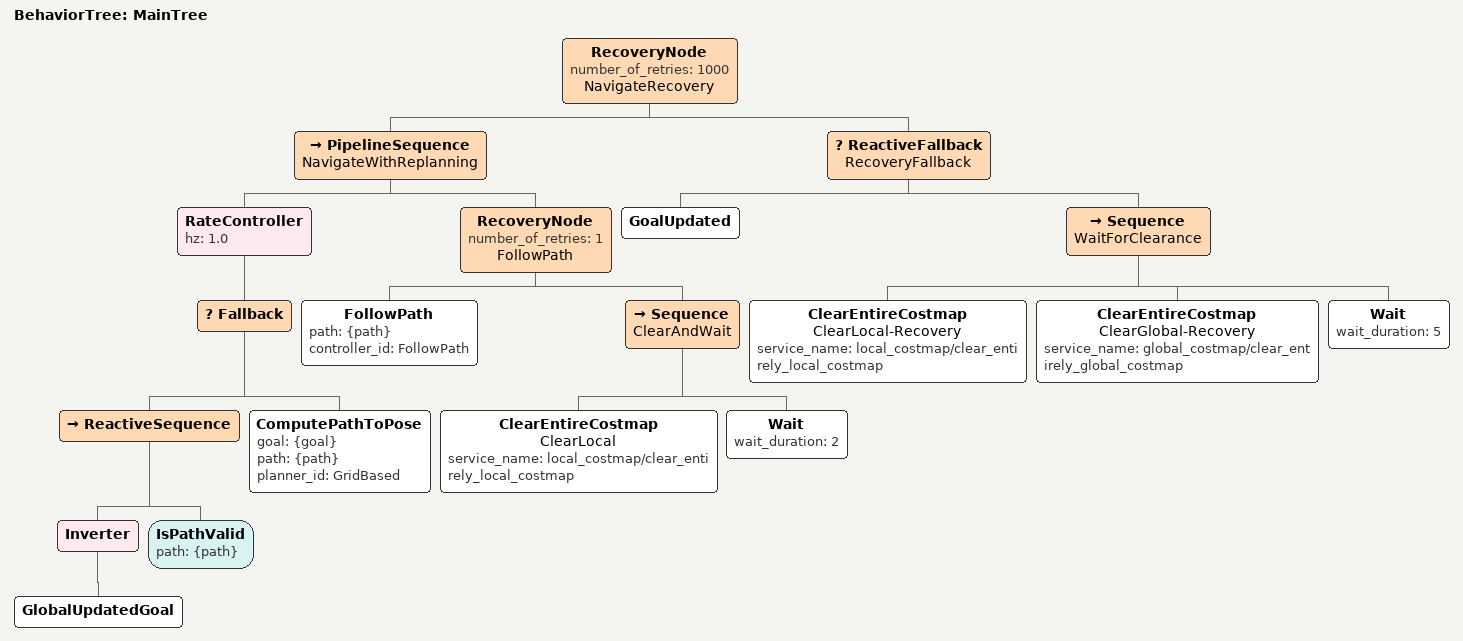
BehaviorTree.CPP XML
<root main_tree_to_execute="MainTree">
  <BehaviorTree ID="MainTree">
    <RecoveryNode number_of_retries="1000" name="NavigateRecovery">
      <PipelineSequence name="NavigateWithReplanning">
        <RateController hz="1.0">
          <Fallback>
            <ReactiveSequence>
              <Inverter>
                <GlobalUpdatedGoal/>
              </Inverter>
              <IsPathValid path="{path}"/>
            </ReactiveSequence>
            <ComputePathToPose goal="{goal}" path="{path}" planner_id="GridBased"/>
          </Fallback>
        </RateController>
        <RecoveryNode number_of_retries="1" name="FollowPath">
          <FollowPath path="{path}" controller_id="FollowPath"/>
          <Sequence name="ClearAndWait">
            <ClearEntireCostmap name="ClearLocal" service_name="local_costmap/clear_entirely_local_costmap"/>
            <Wait wait_duration="2"/>
          </Sequence>
        </RecoveryNode>
      </PipelineSequence>
      <ReactiveFallback name="RecoveryFallback">
        <GoalUpdated/>
        <Sequence name="WaitForClearance">
          <ClearEntireCostmap name="ClearLocal-Recovery" service_name="local_costmap/clear_entirely_local_costmap"/>
          <ClearEntireCostmap name="ClearGlobal-Recovery" service_name="global_costmap/clear_entirely_global_costmap"/>
          <Wait wait_duration="5"/>
        </Sequence>
      </ReactiveFallback>
    </RecoveryNode>
  </BehaviorTree>
</root>
